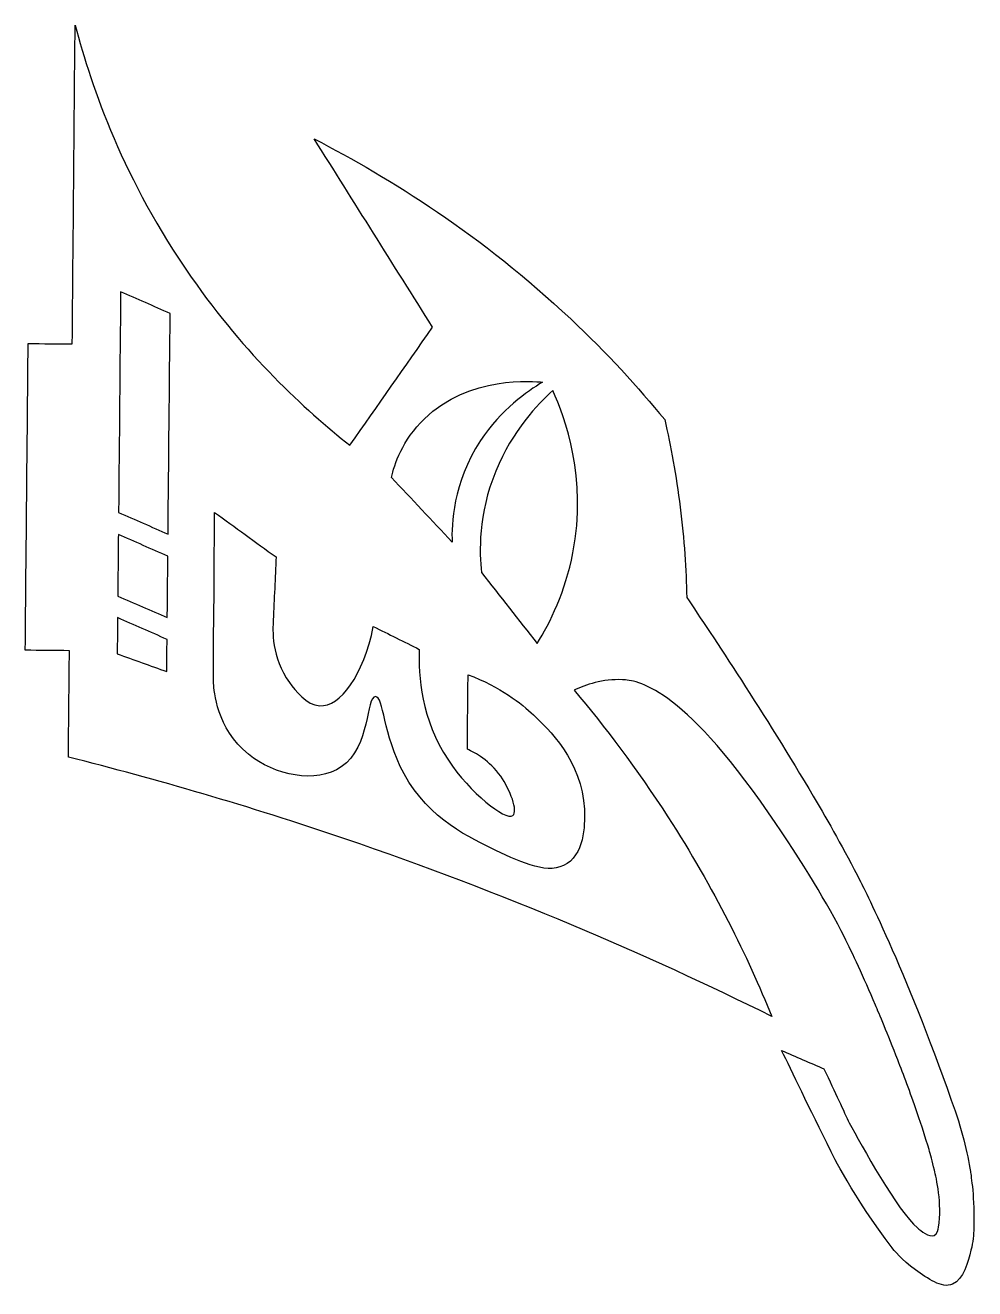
# Model space of a CAD drawing. Extents: x 0 to 127, y 0 to 169.
import ezdxf

# ---------------------------------------------------------------- set-up
doc = ezdxf.new("R2010")
doc.units = 0
doc.layers.add('Camada_1', color=7, linetype='CONTINUOUS')

msp = doc.modelspace()

# ---------------------------------------------------------------- linework, layer by layer
at = {"layer": 'Camada_1', "color": 7}
for points in [[(19.580547, 130.415371), (19.580547, 130.415371)], [(19.274445, 97.884834), (19.274445, 97.884834)], [(19.16956, 86.738015), (19.16956, 86.738015)], [(68.251512, 76.621924), (68.251512, 76.621924)]]:
    msp.add_lwpolyline(points, close=True, dxfattribs=at)
at = {"layer": 'Camada_1', "color": 1}
for points in [[(70.862413, 120.090232)], [(57.354573, 99.787994)], [(88.787919, 92.364853)], [(124.228488, 24.97952)]]:
    msp.add_lwpolyline(points, close=True, dxfattribs=at)
for points in [[(6.472414, 126.333285), (6.597437, 140.568663), (6.722481, 154.804041), (6.847505, 169.039429)], [(6.847505, 169.039429), (9.040058, 160.67416), (13.381263, 148.241753), (22.409038, 135.290535)], [(54.743478, 128.576658), (49.456148, 136.988827), (44.168838, 145.400996), (38.881508, 153.813175)], [(38.881508, 153.813175), (49.049944, 148.582449), (61.31426, 140.896641), (73.238416, 129.684142)], [(22.409038, 135.290535), (29.67791, 124.862638), (37.578419, 117.550945), (43.662842, 112.749937)], [(73.238416, 129.684142), (78.121708, 125.092275), (82.287408, 120.530069), (85.832054, 116.197901)], [(43.662842, 112.749937), (47.356387, 118.025508), (51.049932, 123.301088), (54.743478, 128.576658)], [(0.173439, 85.282952), (0.302363, 98.984971), (0.431298, 112.686991), (0.560232, 126.38901)], [(0.560232, 126.38901), (2.530956, 126.370435), (4.50169, 126.35186), (6.472414, 126.333285)], [(53.634124, 116.295552), (59.663014, 122.139894), (68.335467, 121.331858), (69.48163, 121.207547)], [(69.48163, 121.207547), (67.432628, 119.999484), (63.920541, 117.566921), (61.159418, 113.371835)], [(70.862413, 120.090232), (68.837163, 118.267813), (65.425793, 114.71964), (63.208102, 109.303423)], [(73.539817, 98.347068), (75.463057, 108.324012), (72.500397, 116.427528), (70.862413, 120.090232)], [(49.220769, 108.453666), (49.623749, 110.18095), (50.670324, 113.422484), (53.634124, 116.295552)], [(85.832054, 116.197901), (86.649316, 112.63593), (87.376383, 108.710682), (87.907929, 104.458855)], [(61.159418, 113.371835), (57.404808, 107.667317), (57.26954, 102.09304), (57.354573, 99.787994)], [(57.354573, 99.787994), (54.643305, 102.676544), (51.932037, 105.565115), (49.220769, 108.453666)], [(63.208102, 109.303423), (60.817338, 103.464505), (60.998714, 98.348342), (61.291288, 95.701778)], [(87.907929, 104.458855), (88.450468, 100.119074), (88.710769, 96.06747), (88.787919, 92.364853)], [(68.754543, 86.183523), (70.48455, 88.985826), (72.528676, 93.101692), (73.539817, 98.347068)], [(61.291288, 95.701778), (63.779043, 92.529026), (66.266798, 89.356275), (68.754543, 86.183523)], [(88.787919, 92.364853), (92.085001, 87.464066), (99.347181, 76.543381), (105.730028, 65.744779)], [(6.08562, 85.227217), (4.114897, 85.245792), (2.144163, 85.264377), (0.173439, 85.282952)], [(5.9514, 70.962498), (5.996143, 75.717397), (6.040877, 80.472318), (6.08562, 85.227217)], [(80.203793, 81.336684), (77.512305, 81.454112), (75.242726, 80.660449), (73.697821, 79.933072)], [(99.746272, 63.512213), (87.992335, 80.587968), (82.025433, 81.257217), (80.203793, 81.336684)], [(73.697821, 79.933072), (77.813614, 75.051652), (82.100468, 69.406599), (86.258715, 62.967924)], [(42.967903, 60.018851), (30.04711, 64.421466), (17.657862, 68.016476), (5.9514, 70.962498)], [(105.730028, 65.744779), (107.901662, 62.070774), (109.737775, 58.811189), (112.081425, 54.240096)], [(86.258715, 62.967924), (92.48947, 53.320118), (96.953071, 44.179627), (100.185148, 36.223682)], [(109.917838, 46.825246), (107.601257, 51.377877), (104.564845, 56.511948), (99.746272, 63.512213)], [(100.185148, 36.223682), (83.509806, 44.479115), (64.411398, 52.712224), (42.967903, 60.018851)], [(112.081425, 54.240096), (112.081435, 54.240086), (118.185627, 42.334359), (124.228488, 24.97952)], [(114.062823, 37.740921), (112.488819, 41.413806), (110.950371, 44.796079), (109.917838, 46.825246)], [(117.05444, 30.38759), (115.694413, 33.903154), (114.559069, 36.582932), (114.062823, 37.740921)], [(108.130123, 18.050738), (105.148802, 24.10867), (102.841551, 28.879433), (101.500431, 31.66388)], [(101.500431, 31.66388), (103.39185, 30.832204), (105.283269, 30.000518), (107.174688, 29.168822)], [(107.174688, 29.168822), (108.692678, 25.986783), (109.856958, 23.457185), (110.551763, 21.934408)], [(119.666418, 23.293093), (118.682468, 26.185086), (117.846872, 28.339191), (117.05444, 30.38759)], [(124.228518, 24.979427), (125.666578, 21.14242), (126.394702, 17.854079), (126.788773, 15.43331)], [(121.247033, 18.357223), (120.767612, 20.046967), (120.289001, 21.463236), (119.666418, 23.293093)], [(110.551763, 21.934408), (112.124156, 19.051097), (117.115032, 10.039459), (119.69481, 7.870303)], [(116.290954, 5.216691), (111.138974, 11.97007), (108.130123, 18.050728), (108.130123, 18.050738)], [(121.967223, 15.625716), (121.680223, 16.800831), (121.422744, 17.737894), (121.247033, 18.357223)], [(122.536624, 7.982564), (123.008542, 11.10405), (122.224856, 14.570844), (121.967223, 15.625716)], [(126.788773, 15.43331), (126.871065, 14.927783), (127.368131, 11.779257), (127.247532, 7.860163)], [(119.69481, 7.870303), (120.141857, 7.494409), (121.236522, 6.574), (121.93802, 6.872522)], [(121.93802, 6.872522), (122.374484, 7.058271), (122.485147, 7.642011), (122.536624, 7.982564)], [(127.247532, 7.860163), (127.219068, 6.935233), (127.157397, 6.005896), (126.865481, 4.866502)], [(119.453744, 2.237291), (117.556649, 3.580894), (116.468092, 4.984465), (116.290954, 5.216691)], [(126.865481, 4.866502), (126.494598, 3.418899), (125.862458, 0.917605), (124.393954, 0.318217)], [(124.393954, 0.318217), (122.928026, -0.280112), (121.075008, 1.089011), (119.453744, 2.237291)]]:
    msp.add_open_spline(points, degree=3, dxfattribs=at)
at = {"layer": 'Camada_1', "color": 7}
for points in [[(12.949572, 133.330654), (12.856821, 123.472916), (12.764059, 113.615177), (12.671308, 103.757439)], [(19.580547, 130.415371), (17.370226, 131.387139), (15.159894, 132.358897), (12.949572, 133.330654)], [(19.302272, 100.842156), (19.395034, 110.699905), (19.487785, 120.557633), (19.580547, 130.415371)], [(12.671308, 103.757439), (14.881629, 102.785671), (17.091951, 101.813924), (19.302272, 100.842156)], [(25.464008, 92.421101), (25.487524, 96.203432), (25.507489, 99.985094), (25.523892, 103.766089)], [(25.523892, 103.766089), (28.270676, 101.772388), (31.017439, 99.778675), (33.764233, 97.784974)], [(12.64348, 100.800116), (12.6175, 98.039607), (12.591531, 95.279108), (12.565551, 92.518598)], [(19.274445, 97.884834), (17.064123, 98.856602), (14.853802, 99.828359), (12.64348, 100.800116)], [(19.197388, 89.695337), (19.22307, 92.425169), (19.248762, 95.155002), (19.274445, 97.884834)], [(33.764233, 97.784974), (33.643993, 94.969921), (33.523742, 92.154869), (33.403512, 89.339816)], [(12.565551, 92.518598), (14.77616, 91.577508), (16.986779, 90.636428), (19.197388, 89.695337)], [(25.394465, 82.538377), (25.368095, 87.321591), (25.454154, 90.834474), (25.464008, 92.421101)], [(12.538585, 89.653287), (12.523383, 88.03703), (12.508171, 86.420763), (12.492969, 84.804506)], [(19.16956, 86.738015), (16.959239, 87.709772), (14.748907, 88.681529), (12.538585, 89.653287)], [(33.403512, 89.339816), (33.288086, 88.073533), (33.115475, 84.331917), (35.574674, 80.968526)], [(39.623182, 77.833993), (42.358572, 77.709599), (45.485549, 81.923014), (46.80114, 88.466789)], [(46.80114, 88.466789), (48.85395, 87.445286), (50.906791, 86.423794), (52.959602, 85.402291)], [(19.128933, 82.420877), (19.142472, 83.859923), (19.156021, 85.298969), (19.16956, 86.738015)], [(12.492969, 84.804506), (14.704954, 84.00996), (16.916948, 83.215423), (19.128933, 82.420877)], [(52.959602, 85.402291), (52.83893, 81.924442), (53.203141, 76.016413), (56.850855, 70.536653)], [(25.407665, 80.824756), (25.403765, 81.220622), (25.398427, 81.815993), (25.394465, 82.538377)], [(59.395958, 72.017832), (59.427296, 75.34849), (59.458634, 78.679127), (59.489983, 82.009785)], [(59.489983, 82.009785), (63.811089, 80.407552), (66.655223, 78.126197), (68.251512, 76.621924)], [(30.058575, 71.352179), (25.800843, 74.783796), (25.453558, 79.929836), (25.407665, 80.824756)], [(35.574674, 80.968526), (36.352551, 79.904635), (37.806141, 77.916614), (39.623182, 77.833993)], [(47.08775, 79.073329), (45.762613, 79.076616), (46.492102, 72.394773), (42.499146, 69.643716)], [(50.92769, 68.719803), (48.016159, 74.055207), (48.257758, 79.070411), (47.08775, 79.073329)], [(68.251512, 76.621924), (70.112178, 74.868524), (74.83607, 70.416944), (75.069889, 63.984505)], [(42.499146, 69.643716), (39.162647, 67.344926), (33.580886, 68.513302), (30.058575, 71.352179)], [(63.861848, 68.406301), (62.379805, 70.500932), (60.458546, 71.542694), (59.395958, 72.017832)], [(56.850855, 70.536653), (59.720004, 66.226461), (64.482019, 62.389381), (65.499709, 63.136412)], [(63.205874, 58.470483), (59.941341, 60.012625), (54.256963, 62.618906), (50.92769, 68.719803)], [(65.499709, 63.136412), (66.23043, 63.672791), (65.115882, 66.633936), (63.861848, 68.406301)], [(75.069889, 63.984505), (75.122342, 62.541278), (75.274823, 58.347034), (72.751296, 56.687669)], [(72.751296, 56.687669), (70.338473, 55.101093), (66.864017, 56.742397), (63.205874, 58.470483)]]:
    msp.add_open_spline(points, degree=3, dxfattribs=at)

doc.saveas('drawing.dxf')
